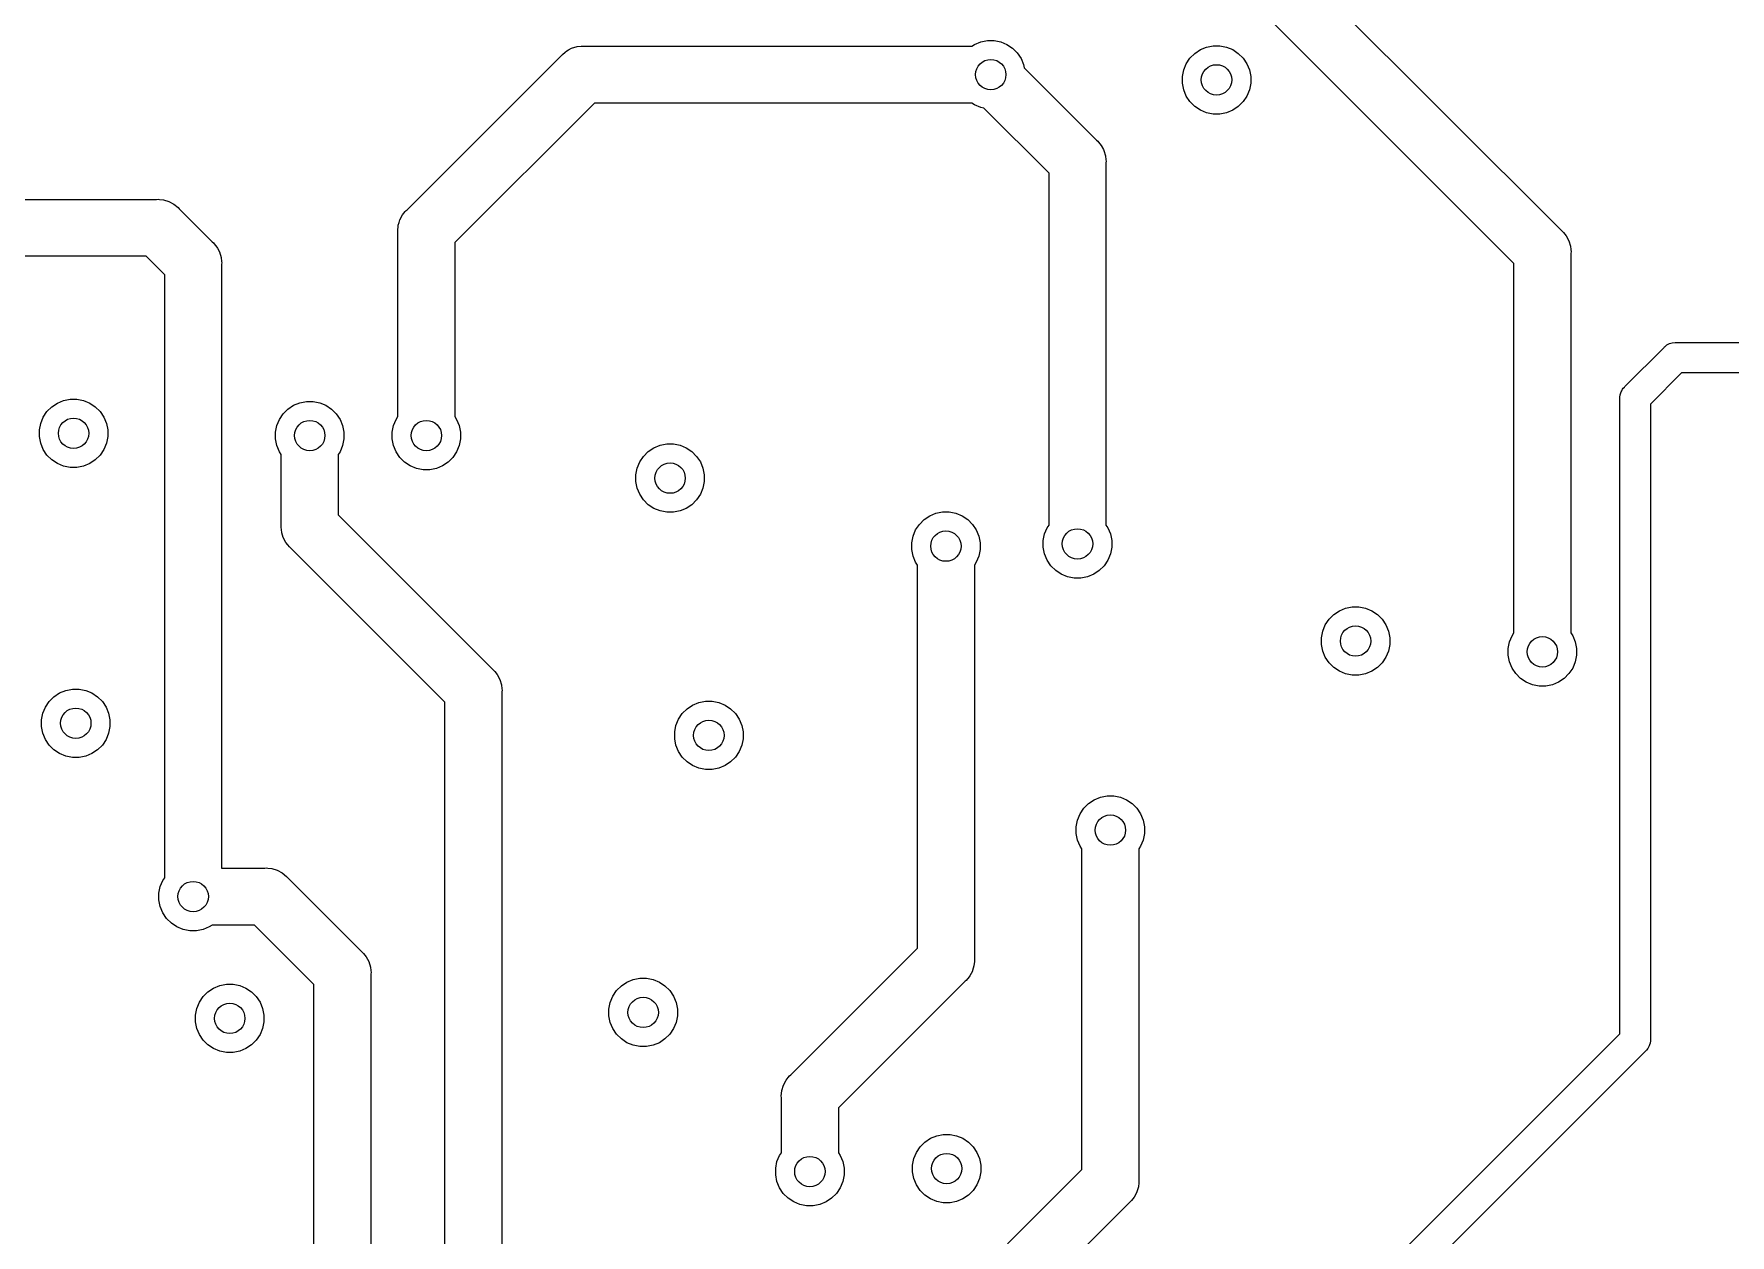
# Model space of a CAD drawing. Extents: x 3.58 to 7.49, y -4.48 to -2.36.
# Drawn here: x 5.611 to 6.504, y -3.469 to -2.836 of the extents above; entities that cross this region are included whole.
import ezdxf

# ---------------------------------------------------------------- set-up
doc = ezdxf.new("R2010")
doc.units = 0
doc.header["$MEASUREMENT"] = 0
doc.layers.add('BLACK', color=7, linetype='CONTINUOUS')

msp = doc.modelspace()

# ---------------------------------------------------------------- linework, layer by layer
at = {"layer": 'BLACK', "linetype": 'CONTINUOUS'}
for p, q in [((6.16664, -2.69149), (6.41517, -2.94002)), ((6.39009, -2.95736), (6.1493, -2.71657)), ((6.10604, -2.84192), (6.10932, -2.84057)), ((6.10932, -2.84057), (6.11279, -2.83987)), ((6.11279, -2.83987), (6.11634, -2.83987)), ((6.11634, -2.83987), (6.11982, -2.84057)), ((6.11982, -2.84057), (6.12309, -2.84192)), ((5.80724, -2.92903), (5.88848, -2.84779)), ((5.88848, -2.84779), (5.88895, -2.84722)), ((5.88895, -2.84722), (5.89042, -2.84601)), ((5.89042, -2.84601), (5.89123, -2.84534)), ((5.89123, -2.84534), (5.89214, -2.84486)), ((5.89214, -2.84486), (5.89384, -2.84395)), ((5.89384, -2.84395), (5.89667, -2.84309)), ((5.89667, -2.84309), (5.89887, -2.84287)), ((5.89887, -2.84287), (5.89961, -2.8428)), ((5.89887, -2.84287), (5.89887, -2.84287)), ((5.89961, -2.8428), (5.90034, -2.84287)), ((5.90034, -2.84287), (6.10462, -2.84287)), ((6.10462, -2.84287), (6.10604, -2.84192)), ((6.12309, -2.84192), (6.12604, -2.84389)), ((6.12604, -2.84389), (6.12855, -2.8464)), ((6.12855, -2.8464), (6.13052, -2.84935)), ((6.13052, -2.84935), (6.13188, -2.85262)), ((6.21751, -2.8521), (6.21948, -2.84916)), ((6.21948, -2.84916), (6.22199, -2.84665)), ((6.22199, -2.84665), (6.22494, -2.84468)), ((6.22494, -2.84468), (6.22821, -2.84332)), ((6.22821, -2.84332), (6.23169, -2.84263)), ((6.23169, -2.84263), (6.23524, -2.84263)), ((6.23524, -2.84263), (6.23871, -2.84332)), ((6.23871, -2.84332), (6.24199, -2.84468)), ((6.24199, -2.84468), (6.24494, -2.84665)), ((6.24494, -2.84665), (6.24745, -2.84916)), ((6.24745, -2.84916), (6.24942, -2.8521)), ((6.13188, -2.85262), (6.13221, -2.8543)), ((6.13221, -2.8543), (6.17032, -2.89242)), ((6.21546, -2.85886), (6.21616, -2.85538)), ((6.21616, -2.85538), (6.21751, -2.8521)), ((6.24942, -2.8521), (6.25077, -2.85538)), ((6.25077, -2.85538), (6.25146, -2.85886)), ((6.21546, -2.8624), (6.21546, -2.85886)), ((6.21616, -2.86588), (6.21546, -2.8624)), ((6.21751, -2.86916), (6.21616, -2.86588)), ((6.25077, -2.86588), (6.24942, -2.86916)), ((6.25146, -2.8624), (6.25077, -2.86588)), ((6.25146, -2.85886), (6.25146, -2.8624)), ((5.90582, -2.87287), (5.83232, -2.94637)), ((6.10462, -2.87287), (5.90582, -2.87287)), ((6.10604, -2.87383), (6.10462, -2.87287)), ((6.10932, -2.87518), (6.10604, -2.87383)), ((6.111, -2.87552), (6.10932, -2.87518)), ((6.14524, -2.90976), (6.111, -2.87552)), ((6.21948, -2.8721), (6.21751, -2.86916)), ((6.22199, -2.87461), (6.21948, -2.8721)), ((6.22494, -2.87658), (6.22199, -2.87461)), ((6.24494, -2.87461), (6.24199, -2.87658)), ((6.24745, -2.8721), (6.24494, -2.87461)), ((6.24942, -2.86916), (6.24745, -2.8721)), ((6.22821, -2.87794), (6.22494, -2.87658)), ((6.23169, -2.87863), (6.22821, -2.87794)), ((6.23524, -2.87863), (6.23169, -2.87863)), ((6.23871, -2.87794), (6.23524, -2.87863)), ((6.24199, -2.87658), (6.23871, -2.87794)), ((6.17032, -2.89242), (6.17089, -2.89289)), ((6.17089, -2.89289), (6.17136, -2.89346)), ((6.17136, -2.89346), (6.17277, -2.89517)), ((6.17277, -2.89517), (6.17387, -2.89723)), ((6.17387, -2.89723), (6.17416, -2.89778)), ((6.17416, -2.89778), (6.17502, -2.9006)), ((6.17502, -2.9006), (6.17524, -2.90281)), ((6.17524, -2.90281), (6.17531, -2.90354)), ((6.14524, -3.09517), (6.14524, -2.90976)), ((6.17531, -2.90354), (6.17524, -2.90428)), ((6.17524, -2.90428), (6.17524, -3.09517)), ((5.58593, -2.92358), (5.67525, -2.92358)), ((5.67525, -2.92358), (5.67598, -2.92351)), ((5.67598, -2.92351), (5.67672, -2.92358)), ((5.67672, -2.92358), (5.67672, -2.92358)), ((5.67672, -2.92358), (5.67892, -2.9238)), ((5.67892, -2.9238), (5.68175, -2.92466)), ((5.68175, -2.92466), (5.68436, -2.92605)), ((5.68436, -2.92605), (5.68664, -2.92792)), ((5.68664, -2.92792), (5.68711, -2.9285)), ((5.68711, -2.9285), (5.70457, -2.94596)), ((5.8062, -2.93007), (5.80666, -2.9295)), ((5.80666, -2.9295), (5.80724, -2.92903)), ((5.80225, -2.94016), (5.80251, -2.93749)), ((5.80251, -2.93749), (5.80254, -2.93722)), ((5.80254, -2.93722), (5.803, -2.93572)), ((5.803, -2.93572), (5.8034, -2.93439)), ((5.8034, -2.93439), (5.80479, -2.93178)), ((5.80479, -2.93178), (5.8062, -2.93007)), ((5.70457, -2.94596), (5.70515, -2.94643)), ((5.70515, -2.94643), (5.70562, -2.947)), ((5.70562, -2.947), (5.70702, -2.94871)), ((5.80232, -2.94089), (5.80225, -2.94016)), ((5.80232, -3.03808), (5.80232, -2.94089)), ((5.83232, -2.94637), (5.83232, -3.03808)), ((6.41517, -2.94002), (6.41574, -2.94049)), ((6.41574, -2.94049), (6.41621, -2.94106)), ((6.41621, -2.94106), (6.41621, -2.94106)), ((6.41621, -2.94106), (6.41762, -2.94278)), ((6.41762, -2.94278), (6.41762, -2.94278)), ((6.41762, -2.94278), (6.41901, -2.94538)), ((6.41901, -2.94538), (6.41987, -2.94821)), ((5.66977, -2.95358), (5.58593, -2.95358)), ((5.67949, -2.9633), (5.66977, -2.95358)), ((5.70702, -2.94871), (5.70738, -2.94939)), ((5.70738, -2.94939), (5.70841, -2.95132)), ((5.70841, -2.95132), (5.70927, -2.95415)), ((5.70927, -2.95415), (5.70949, -2.95635)), ((5.70949, -2.95635), (5.70949, -2.95635)), ((5.70949, -2.95635), (5.70956, -2.95709)), ((6.41987, -2.94821), (6.42005, -2.95009)), ((6.42005, -2.95009), (6.42016, -2.95115)), ((6.42016, -2.95115), (6.42009, -2.95189)), ((6.42009, -2.95189), (6.42009, -3.15204)), ((5.67949, -3.28099), (5.67949, -2.9633)), ((5.70956, -2.95709), (5.70949, -2.95782)), ((5.70949, -2.95782), (5.70949, -3.27594)), ((6.39009, -3.15204), (6.39009, -2.95736)), ((6.46915, -3.00161), (6.4694, -3.00131)), ((6.4694, -3.00131), (6.46971, -3.00106)), ((6.46971, -3.00106), (6.47062, -3.00031)), ((6.46971, -3.00106), (6.46971, -3.00106)), ((6.47062, -3.00031), (6.47201, -2.99957)), ((6.47201, -2.99957), (6.47352, -2.99911)), ((6.47352, -2.99911), (6.47509, -2.99895)), ((6.47509, -2.99895), (6.47548, -2.99899)), ((6.47548, -2.99899), (7.24056, -2.99899)), ((6.44856, -3.02221), (6.46915, -3.00161)), ((6.4784, -3.01499), (6.46194, -3.03146)), ((7.24056, -3.01499), (6.4784, -3.01499)), ((6.4459, -3.02814), (6.44594, -3.02775)), ((6.44594, -3.02853), (6.4459, -3.02814)), ((6.44594, -3.02775), (6.44605, -3.02657)), ((6.44594, -3.02775), (6.44594, -3.02775)), ((6.44605, -3.02657), (6.44651, -3.02507)), ((6.44651, -3.02507), (6.44686, -3.02442)), ((6.44686, -3.02442), (6.44725, -3.02368)), ((6.44725, -3.02368), (6.44768, -3.02315)), ((6.44768, -3.02315), (6.44825, -3.02246)), ((6.44825, -3.02246), (6.44856, -3.02221)), ((5.61554, -3.03832), (5.61751, -3.03538)), ((5.61751, -3.03538), (5.62002, -3.03287)), ((5.62002, -3.03287), (5.62297, -3.0309)), ((5.62297, -3.0309), (5.62625, -3.02954)), ((5.62625, -3.02954), (5.62972, -3.02885)), ((5.62972, -3.02885), (5.63327, -3.02885)), ((5.63327, -3.02885), (5.63675, -3.02954)), ((5.63675, -3.02954), (5.64002, -3.0309)), ((5.64002, -3.0309), (5.64297, -3.03287)), ((5.64297, -3.03287), (5.64548, -3.03538)), ((5.64548, -3.03538), (5.64745, -3.03832)), ((5.73995, -3.03951), (5.74192, -3.03656)), ((5.74192, -3.03656), (5.74443, -3.03405)), ((5.74443, -3.03405), (5.74738, -3.03208)), ((5.74738, -3.03208), (5.75066, -3.03072)), ((5.75066, -3.03072), (5.75413, -3.03003)), ((5.75413, -3.03003), (5.75768, -3.03003)), ((5.75768, -3.03003), (5.76116, -3.03072)), ((5.76116, -3.03072), (5.76443, -3.03208)), ((5.76443, -3.03208), (5.76738, -3.03405)), ((5.76738, -3.03405), (5.76989, -3.03656)), ((5.76989, -3.03656), (5.77186, -3.03951)), ((6.44594, -3.36322), (6.44594, -3.02853)), ((6.46194, -3.03146), (6.46194, -3.36614)), ((5.6135, -3.04508), (5.61419, -3.0416)), ((5.6135, -3.04862), (5.6135, -3.04508)), ((5.61419, -3.0416), (5.61554, -3.03832)), ((5.64745, -3.03832), (5.6488, -3.0416)), ((5.6488, -3.0416), (5.6495, -3.04508)), ((5.6495, -3.04508), (5.6495, -3.04862)), ((5.73791, -3.04626), (5.7386, -3.04278)), ((5.7386, -3.04278), (5.73995, -3.03951)), ((5.77186, -3.03951), (5.77321, -3.04278)), ((5.77321, -3.04278), (5.77391, -3.04626)), ((5.79932, -3.04626), (5.80001, -3.04278)), ((5.80001, -3.04278), (5.80137, -3.03951)), ((5.80137, -3.03951), (5.80232, -3.03808)), ((5.83232, -3.03808), (5.83327, -3.03951)), ((5.83327, -3.03951), (5.83463, -3.04278)), ((5.83463, -3.04278), (5.83532, -3.04626)), ((5.61419, -3.0521), (5.6135, -3.04862)), ((5.61554, -3.05538), (5.61419, -3.0521)), ((5.6488, -3.0521), (5.64745, -3.05538)), ((5.6495, -3.04862), (5.6488, -3.0521)), ((5.73791, -3.0498), (5.73791, -3.04626)), ((5.7386, -3.05328), (5.73791, -3.0498)), ((5.73995, -3.05656), (5.7386, -3.05328)), ((5.77321, -3.05328), (5.77186, -3.05656)), ((5.77391, -3.0498), (5.77321, -3.05328)), ((5.77391, -3.04626), (5.77391, -3.0498)), ((5.79932, -3.0498), (5.79932, -3.04626)), ((5.80001, -3.05328), (5.79932, -3.0498)), ((5.80137, -3.05656), (5.80001, -3.05328)), ((5.83463, -3.05328), (5.83327, -3.05656)), ((5.83532, -3.0498), (5.83463, -3.05328)), ((5.83532, -3.04626), (5.83532, -3.0498)), ((5.93419, -3.05649), (5.93714, -3.05452)), ((5.93714, -3.05452), (5.94042, -3.05316)), ((5.94042, -3.05316), (5.9439, -3.05247)), ((5.9439, -3.05247), (5.94744, -3.05247)), ((5.94744, -3.05247), (5.95092, -3.05316)), ((5.95092, -3.05316), (5.9542, -3.05452)), ((5.9542, -3.05452), (5.95714, -3.05649)), ((5.61751, -3.05832), (5.61554, -3.05538)), ((5.62002, -3.06083), (5.61751, -3.05832)), ((5.62297, -3.0628), (5.62002, -3.06083)), ((5.62625, -3.06416), (5.62297, -3.0628)), ((5.64002, -3.0628), (5.63675, -3.06416)), ((5.64297, -3.06083), (5.64002, -3.0628)), ((5.64548, -3.05832), (5.64297, -3.06083)), ((5.64745, -3.05538), (5.64548, -3.05832)), ((5.74091, -3.05798), (5.73995, -3.05656)), ((5.74091, -3.09533), (5.74091, -3.05798)), ((5.77186, -3.05656), (5.77091, -3.05798)), ((5.77091, -3.05798), (5.77091, -3.08985)), ((5.80334, -3.05951), (5.80137, -3.05656)), ((5.80585, -3.06201), (5.80334, -3.05951)), ((5.8088, -3.06398), (5.80585, -3.06201)), ((5.81207, -3.06534), (5.8088, -3.06398)), ((5.82585, -3.06398), (5.82257, -3.06534)), ((5.8288, -3.06201), (5.82585, -3.06398)), ((5.8313, -3.05951), (5.8288, -3.06201)), ((5.83327, -3.05656), (5.8313, -3.05951)), ((5.92836, -3.06522), (5.92972, -3.06195)), ((5.92972, -3.06195), (5.93169, -3.059)), ((5.93169, -3.059), (5.93419, -3.05649)), ((5.95714, -3.05649), (5.95965, -3.059)), ((5.95965, -3.059), (5.96162, -3.06195)), ((5.96162, -3.06195), (5.96298, -3.06522)), ((5.62972, -3.06485), (5.62625, -3.06416)), ((5.63327, -3.06485), (5.62972, -3.06485)), ((5.63675, -3.06416), (5.63327, -3.06485)), ((5.81555, -3.06603), (5.81207, -3.06534)), ((5.8191, -3.06603), (5.81555, -3.06603)), ((5.82257, -3.06534), (5.8191, -3.06603)), ((5.92767, -3.0687), (5.92836, -3.06522)), ((5.92767, -3.07225), (5.92767, -3.0687)), ((5.92836, -3.07572), (5.92767, -3.07225)), ((5.96298, -3.06522), (5.96367, -3.0687)), ((5.96367, -3.07225), (5.96298, -3.07572)), ((5.96367, -3.0687), (5.96367, -3.07225)), ((5.92972, -3.079), (5.92836, -3.07572)), ((5.93169, -3.08195), (5.92972, -3.079)), ((5.96162, -3.079), (5.95965, -3.08195)), ((5.96298, -3.07572), (5.96162, -3.079)), ((5.77091, -3.08985), (5.85217, -3.17112)), ((5.93419, -3.08445), (5.93169, -3.08195)), ((5.93714, -3.08642), (5.93419, -3.08445)), ((5.94042, -3.08778), (5.93714, -3.08642)), ((5.9439, -3.08847), (5.94042, -3.08778)), ((5.94744, -3.08847), (5.9439, -3.08847)), ((5.95092, -3.08778), (5.94744, -3.08847)), ((5.9542, -3.08642), (5.95092, -3.08778)), ((5.95714, -3.08445), (5.9542, -3.08642)), ((5.95965, -3.08195), (5.95714, -3.08445)), ((6.07947, -3.09232), (6.08242, -3.09035)), ((6.08242, -3.09035), (6.08569, -3.08899)), ((6.08569, -3.08899), (6.08917, -3.0883)), ((6.08917, -3.0883), (6.09272, -3.0883)), ((6.09272, -3.0883), (6.0962, -3.08899)), ((6.0962, -3.08899), (6.09947, -3.09035)), ((6.09947, -3.09035), (6.10242, -3.09232)), ((5.74083, -3.09606), (5.74091, -3.09533)), ((5.74102, -3.09793), (5.74083, -3.09606)), ((5.74112, -3.099), (5.74102, -3.09793)), ((5.74121, -3.0993), (5.74112, -3.099)), ((5.74198, -3.10183), (5.74121, -3.0993)), ((6.07364, -3.10105), (6.07499, -3.09777)), ((6.07499, -3.09777), (6.07696, -3.09482)), ((6.07696, -3.09482), (6.07947, -3.09232)), ((6.10242, -3.09232), (6.10493, -3.09482)), ((6.10493, -3.09482), (6.1069, -3.09777)), ((6.1069, -3.09777), (6.10825, -3.10105)), ((6.14293, -3.09987), (6.14428, -3.09659)), ((6.14428, -3.09659), (6.14524, -3.09517)), ((6.17524, -3.09517), (6.17619, -3.09659)), ((6.17619, -3.09659), (6.17754, -3.09987)), ((5.74337, -3.10444), (5.74198, -3.10183)), ((5.74434, -3.10561), (5.74337, -3.10444)), ((5.74525, -3.10672), (5.74434, -3.10561)), ((5.74582, -3.10719), (5.74525, -3.10672)), ((5.82709, -3.18846), (5.74582, -3.10719)), ((6.07294, -3.10453), (6.07364, -3.10105)), ((6.07294, -3.10807), (6.07294, -3.10453)), ((6.07364, -3.11155), (6.07294, -3.10807)), ((6.10825, -3.10105), (6.10894, -3.10453)), ((6.10894, -3.10807), (6.10825, -3.11155)), ((6.10894, -3.10453), (6.10894, -3.10807)), ((6.14224, -3.10335), (6.14293, -3.09987)), ((6.14224, -3.10689), (6.14224, -3.10335)), ((6.14293, -3.11037), (6.14224, -3.10689)), ((6.17754, -3.09987), (6.17824, -3.10335)), ((6.17824, -3.10689), (6.17754, -3.11037)), ((6.17824, -3.10335), (6.17824, -3.10689)), ((6.07499, -3.11483), (6.07364, -3.11155)), ((6.07594, -3.11625), (6.07499, -3.11483)), ((6.07594, -3.3182), (6.07594, -3.11625)), ((6.1069, -3.11483), (6.10594, -3.11625)), ((6.10594, -3.11625), (6.10594, -3.32367)), ((6.10825, -3.11155), (6.1069, -3.11483)), ((6.14428, -3.11364), (6.14293, -3.11037)), ((6.14625, -3.11659), (6.14428, -3.11364)), ((6.14876, -3.1191), (6.14625, -3.11659)), ((6.17422, -3.11659), (6.17171, -3.1191)), ((6.17619, -3.11364), (6.17422, -3.11659)), ((6.17754, -3.11037), (6.17619, -3.11364)), ((6.15171, -3.12107), (6.14876, -3.1191)), ((6.15499, -3.12243), (6.15171, -3.12107)), ((6.15846, -3.12312), (6.15499, -3.12243)), ((6.16201, -3.12312), (6.15846, -3.12312)), ((6.16549, -3.12243), (6.16201, -3.12312)), ((6.16876, -3.12107), (6.16549, -3.12243)), ((6.17171, -3.1191), (6.16876, -3.12107)), ((6.29271, -3.14482), (6.29522, -3.14232)), ((6.29522, -3.14232), (6.29817, -3.14035)), ((6.29817, -3.14035), (6.30144, -3.13899)), ((6.30144, -3.13899), (6.30492, -3.1383)), ((6.30492, -3.1383), (6.30847, -3.1383)), ((6.30847, -3.1383), (6.31194, -3.13899)), ((6.31194, -3.13899), (6.31522, -3.14035)), ((6.31522, -3.14035), (6.31817, -3.14232)), ((6.31817, -3.14232), (6.32067, -3.14482)), ((6.28869, -3.15453), (6.28938, -3.15105)), ((6.28938, -3.15105), (6.29074, -3.14777)), ((6.29074, -3.14777), (6.29271, -3.14482)), ((6.32067, -3.14482), (6.32264, -3.14777)), ((6.32264, -3.14777), (6.324, -3.15105)), ((6.324, -3.15105), (6.32469, -3.15453)), ((6.38914, -3.15347), (6.39009, -3.15204)), ((6.42009, -3.15204), (6.42104, -3.15347)), ((6.28869, -3.15807), (6.28869, -3.15453)), ((6.28938, -3.16155), (6.28869, -3.15807)), ((6.29074, -3.16483), (6.28938, -3.16155)), ((6.324, -3.16155), (6.32264, -3.16483)), ((6.32469, -3.15807), (6.324, -3.16155)), ((6.32469, -3.15453), (6.32469, -3.15807)), ((6.38709, -3.16022), (6.38778, -3.15674)), ((6.38709, -3.16377), (6.38709, -3.16022)), ((6.38778, -3.15674), (6.38914, -3.15347)), ((6.42104, -3.15347), (6.42239, -3.15674)), ((6.42239, -3.15674), (6.42309, -3.16022)), ((6.42309, -3.16022), (6.42309, -3.16377)), ((5.85217, -3.17112), (5.85274, -3.17159)), ((6.29271, -3.16777), (6.29074, -3.16483)), ((6.29522, -3.17028), (6.29271, -3.16777)), ((6.29817, -3.17225), (6.29522, -3.17028)), ((6.31817, -3.17028), (6.31522, -3.17225)), ((6.32067, -3.16777), (6.31817, -3.17028)), ((6.32264, -3.16483), (6.32067, -3.16777)), ((6.38778, -3.16724), (6.38709, -3.16377)), ((6.38914, -3.17052), (6.38778, -3.16724)), ((6.39111, -3.17347), (6.38914, -3.17052)), ((6.42104, -3.17052), (6.41907, -3.17347)), ((6.42239, -3.16724), (6.42104, -3.17052)), ((6.42309, -3.16377), (6.42239, -3.16724)), ((5.85274, -3.17159), (5.85334, -3.17231)), ((5.85334, -3.17231), (5.85462, -3.17387)), ((5.85462, -3.17387), (5.85462, -3.17387)), ((5.85462, -3.17387), (5.85601, -3.17648)), ((5.85601, -3.17648), (5.85687, -3.1793)), ((5.85687, -3.1793), (5.85709, -3.18151)), ((6.30144, -3.17361), (6.29817, -3.17225)), ((6.30492, -3.1743), (6.30144, -3.17361)), ((6.30847, -3.1743), (6.30492, -3.1743)), ((6.31194, -3.17361), (6.30847, -3.1743)), ((6.31522, -3.17225), (6.31194, -3.17361)), ((6.39361, -3.17597), (6.39111, -3.17347)), ((6.39656, -3.17794), (6.39361, -3.17597)), ((6.39984, -3.1793), (6.39656, -3.17794)), ((6.40331, -3.17999), (6.39984, -3.1793)), ((6.40686, -3.17999), (6.40331, -3.17999)), ((6.41034, -3.1793), (6.40686, -3.17999)), ((6.41361, -3.17794), (6.41034, -3.1793)), ((6.41656, -3.17597), (6.41361, -3.17794)), ((6.41907, -3.17347), (6.41656, -3.17597)), ((5.61673, -3.19108), (5.6187, -3.18813)), ((5.6187, -3.18813), (5.6212, -3.18562)), ((5.6212, -3.18562), (5.62415, -3.18365)), ((5.62415, -3.18365), (5.62743, -3.1823)), ((5.62743, -3.1823), (5.6309, -3.18161)), ((5.6309, -3.18161), (5.63445, -3.18161)), ((5.63445, -3.18161), (5.63793, -3.1823)), ((5.63793, -3.1823), (5.6412, -3.18365)), ((5.6412, -3.18365), (5.64415, -3.18562)), ((5.64415, -3.18562), (5.64666, -3.18813)), ((5.64666, -3.18813), (5.64863, -3.19108)), ((5.82709, -3.72718), (5.82709, -3.18846)), ((5.85709, -3.18151), (5.85709, -3.18151)), ((5.85709, -3.18151), (5.85716, -3.18224)), ((5.85716, -3.18224), (5.85709, -3.18298)), ((5.85709, -3.18298), (5.85709, -3.7217)), ((5.95756, -3.19004), (5.96084, -3.18868)), ((5.96084, -3.18868), (5.96431, -3.18799)), ((5.96431, -3.18799), (5.96786, -3.18799)), ((5.96786, -3.18799), (5.97134, -3.18868)), ((5.97134, -3.18868), (5.97461, -3.19004)), ((5.61468, -3.19783), (5.61537, -3.19436)), ((5.61468, -3.20138), (5.61468, -3.19783)), ((5.61537, -3.19436), (5.61673, -3.19108)), ((5.64863, -3.19108), (5.64999, -3.19436)), ((5.64999, -3.19436), (5.65068, -3.19783)), ((5.65068, -3.19783), (5.65068, -3.20138)), ((5.94878, -3.20074), (5.95014, -3.19747)), ((5.95014, -3.19747), (5.95211, -3.19452)), ((5.95211, -3.19452), (5.95461, -3.19201)), ((5.95461, -3.19201), (5.95756, -3.19004)), ((5.97461, -3.19004), (5.97756, -3.19201)), ((5.97756, -3.19201), (5.98007, -3.19452)), ((5.98007, -3.19452), (5.98204, -3.19747)), ((5.98204, -3.19747), (5.98339, -3.20074)), ((5.61537, -3.20486), (5.61468, -3.20138)), ((5.61673, -3.20813), (5.61537, -3.20486)), ((5.64999, -3.20486), (5.64863, -3.20813)), ((5.65068, -3.20138), (5.64999, -3.20486)), ((5.94809, -3.20422), (5.94878, -3.20074)), ((5.94809, -3.20776), (5.94809, -3.20422)), ((5.98339, -3.20074), (5.98409, -3.20422)), ((5.98409, -3.20422), (5.98409, -3.20776)), ((5.6187, -3.21108), (5.61673, -3.20813)), ((5.6212, -3.21359), (5.6187, -3.21108)), ((5.62415, -3.21556), (5.6212, -3.21359)), ((5.62743, -3.21691), (5.62415, -3.21556)), ((5.6412, -3.21556), (5.63793, -3.21691)), ((5.64415, -3.21359), (5.6412, -3.21556)), ((5.64666, -3.21108), (5.64415, -3.21359)), ((5.64863, -3.20813), (5.64666, -3.21108)), ((5.94878, -3.21124), (5.94809, -3.20776)), ((5.95014, -3.21452), (5.94878, -3.21124)), ((5.95211, -3.21747), (5.95014, -3.21452)), ((5.98204, -3.21452), (5.98007, -3.21747)), ((5.98339, -3.21124), (5.98204, -3.21452)), ((5.98409, -3.20776), (5.98339, -3.21124)), ((5.6309, -3.21761), (5.62743, -3.21691)), ((5.63445, -3.21761), (5.6309, -3.21761)), ((5.63793, -3.21691), (5.63445, -3.21761)), ((5.95461, -3.21997), (5.95211, -3.21747)), ((5.95756, -3.22194), (5.95461, -3.21997)), ((5.96084, -3.2233), (5.95756, -3.22194)), ((5.96431, -3.22399), (5.96084, -3.2233)), ((5.96786, -3.22399), (5.96431, -3.22399)), ((5.97134, -3.2233), (5.96786, -3.22399)), ((5.97461, -3.22194), (5.97134, -3.2233)), ((5.97756, -3.21997), (5.97461, -3.22194)), ((5.98007, -3.21747), (5.97756, -3.21997)), ((6.16358, -3.24443), (6.16608, -3.24192)), ((6.16608, -3.24192), (6.16903, -3.23995)), ((6.16903, -3.23995), (6.17231, -3.2386)), ((6.17231, -3.2386), (6.17579, -3.23791)), ((6.17579, -3.23791), (6.17933, -3.23791)), ((6.17933, -3.23791), (6.18281, -3.2386)), ((6.18281, -3.2386), (6.18609, -3.23995)), ((6.18609, -3.23995), (6.18903, -3.24192)), ((6.18903, -3.24192), (6.19154, -3.24443)), ((6.15956, -3.25413), (6.16025, -3.25066)), ((6.16025, -3.25066), (6.16161, -3.24738)), ((6.16161, -3.24738), (6.16358, -3.24443)), ((6.19154, -3.24443), (6.19351, -3.24738)), ((6.19351, -3.24738), (6.19487, -3.25066)), ((6.19487, -3.25066), (6.19556, -3.25413)), ((6.15956, -3.25768), (6.15956, -3.25413)), ((6.16025, -3.26116), (6.15956, -3.25768)), ((6.19556, -3.25768), (6.19487, -3.26116)), ((6.19556, -3.25413), (6.19556, -3.25768)), ((6.16161, -3.26443), (6.16025, -3.26116)), ((6.16256, -3.26586), (6.16161, -3.26443)), ((6.16256, -3.43473), (6.16256, -3.26586)), ((6.19351, -3.26443), (6.19256, -3.26586)), ((6.19256, -3.26586), (6.19256, -3.44021)), ((6.19487, -3.26116), (6.19351, -3.26443)), ((5.70949, -3.27594), (5.7323, -3.27594)), ((5.7323, -3.27594), (5.73304, -3.27587)), ((5.73304, -3.27587), (5.73378, -3.27594)), ((5.73378, -3.27594), (5.73378, -3.27594)), ((5.73378, -3.27594), (5.73598, -3.27616)), ((5.73598, -3.27616), (5.73881, -3.27702)), ((5.73881, -3.27702), (5.74141, -3.27841)), ((5.74141, -3.27841), (5.7437, -3.28029)), ((5.67649, -3.28917), (5.67718, -3.28569)), ((5.67718, -3.28569), (5.67854, -3.28242)), ((5.67854, -3.28242), (5.67949, -3.28099)), ((5.7437, -3.28029), (5.74417, -3.28086)), ((5.74417, -3.28086), (5.78317, -3.31986)), ((5.67649, -3.29272), (5.67649, -3.28917)), ((5.67718, -3.2962), (5.67649, -3.29272)), ((5.67854, -3.29947), (5.67718, -3.2962)), ((5.68051, -3.30242), (5.67854, -3.29947)), ((5.68301, -3.30493), (5.68051, -3.30242)), ((5.68596, -3.3069), (5.68301, -3.30493)), ((5.68924, -3.30825), (5.68596, -3.3069)), ((5.69272, -3.30894), (5.68924, -3.30825)), ((5.69626, -3.30894), (5.69272, -3.30894)), ((5.69974, -3.30825), (5.69626, -3.30894)), ((5.70301, -3.3069), (5.69974, -3.30825)), ((5.70444, -3.30594), (5.70301, -3.3069)), ((5.72683, -3.30594), (5.70444, -3.30594)), ((5.75809, -3.33721), (5.72683, -3.30594)), ((5.78317, -3.31986), (5.78374, -3.32033)), ((5.78374, -3.32033), (5.78421, -3.32091)), ((5.78421, -3.32091), (5.78562, -3.32262)), ((5.78562, -3.32262), (5.78562, -3.32262)), ((5.78562, -3.32262), (5.78701, -3.32522)), ((6.00921, -3.38494), (6.07594, -3.3182)), ((5.78701, -3.32522), (5.78787, -3.32805)), ((5.78787, -3.32805), (5.78806, -3.32995)), ((5.78806, -3.32995), (5.78816, -3.33099)), ((5.78816, -3.33099), (5.78809, -3.33173)), ((5.78809, -3.33173), (5.78809, -3.49389)), ((6.10487, -3.33018), (6.10348, -3.33278)), ((6.10494, -3.32995), (6.10487, -3.33018)), ((6.10573, -3.32735), (6.10494, -3.32995)), ((6.10594, -3.32515), (6.10573, -3.32735)), ((6.10594, -3.32367), (6.10602, -3.32441)), ((6.10602, -3.32441), (6.10594, -3.32515)), ((6.10594, -3.32515), (6.10594, -3.32515)), ((5.70231, -3.34114), (5.70525, -3.33917)), ((5.70525, -3.33917), (5.70853, -3.33781)), ((5.70853, -3.33781), (5.71201, -3.33712)), ((5.71201, -3.33712), (5.71555, -3.33712)), ((5.71555, -3.33712), (5.71903, -3.33781)), ((5.71903, -3.33781), (5.72231, -3.33917)), ((5.72231, -3.33917), (5.72525, -3.34114)), ((5.75809, -3.48842), (5.75809, -3.33721)), ((5.91554, -3.34344), (5.91751, -3.34049)), ((5.91751, -3.34049), (5.92002, -3.33799)), ((5.92002, -3.33799), (5.92297, -3.33602)), ((5.92297, -3.33602), (5.92625, -3.33466)), ((5.92625, -3.33466), (5.92972, -3.33397)), ((5.92972, -3.33397), (5.93327, -3.33397)), ((5.93327, -3.33397), (5.93675, -3.33466)), ((5.93675, -3.33466), (5.94002, -3.33602)), ((5.94002, -3.33602), (5.94297, -3.33799)), ((5.94297, -3.33799), (5.94548, -3.34049)), ((5.94548, -3.34049), (5.94745, -3.34344)), ((6.10103, -3.33554), (6.03429, -3.40228)), ((6.1016, -3.33507), (6.10103, -3.33554)), ((6.10312, -3.33322), (6.1016, -3.33507)), ((6.10348, -3.33278), (6.10312, -3.33322)), ((5.69578, -3.35335), (5.69647, -3.34987)), ((5.69647, -3.34987), (5.69783, -3.34659)), ((5.69783, -3.34659), (5.6998, -3.34364)), ((5.6998, -3.34364), (5.70231, -3.34114)), ((5.72525, -3.34114), (5.72776, -3.34364)), ((5.72776, -3.34364), (5.72973, -3.34659)), ((5.72973, -3.34659), (5.73109, -3.34987)), ((5.73109, -3.34987), (5.73178, -3.35335)), ((5.9135, -3.3502), (5.91419, -3.34672)), ((5.91419, -3.34672), (5.91554, -3.34344)), ((5.94745, -3.34344), (5.9488, -3.34672)), ((5.9488, -3.34672), (5.9495, -3.3502)), ((5.69578, -3.35689), (5.69578, -3.35335)), ((5.69647, -3.36037), (5.69578, -3.35689)), ((5.73178, -3.35689), (5.73109, -3.36037)), ((5.73178, -3.35335), (5.73178, -3.35689)), ((5.9135, -3.35374), (5.9135, -3.3502)), ((5.91419, -3.35722), (5.9135, -3.35374)), ((5.91554, -3.36049), (5.91419, -3.35722)), ((5.9488, -3.35722), (5.94745, -3.36049)), ((5.9495, -3.35374), (5.9488, -3.35722)), ((5.9495, -3.3502), (5.9495, -3.35374)), ((5.69783, -3.36364), (5.69647, -3.36037)), ((5.6998, -3.36659), (5.69783, -3.36364)), ((5.70231, -3.3691), (5.6998, -3.36659)), ((5.72776, -3.36659), (5.72525, -3.3691)), ((5.72973, -3.36364), (5.72776, -3.36659)), ((5.73109, -3.36037), (5.72973, -3.36364)), ((5.91751, -3.36344), (5.91554, -3.36049)), ((5.92002, -3.36595), (5.91751, -3.36344)), ((5.92297, -3.36792), (5.92002, -3.36595)), ((5.94297, -3.36595), (5.94002, -3.36792)), ((5.94548, -3.36344), (5.94297, -3.36595)), ((5.94745, -3.36049), (5.94548, -3.36344)), ((6.1644, -3.64476), (6.44594, -3.36322)), ((6.46194, -3.36693), (6.46182, -3.3681)), ((6.46194, -3.36614), (6.46198, -3.36654)), ((6.46198, -3.36654), (6.46194, -3.36693)), ((6.46194, -3.36693), (6.46194, -3.36693)), ((5.70525, -3.37107), (5.70231, -3.3691)), ((5.70853, -3.37243), (5.70525, -3.37107)), ((5.71201, -3.37312), (5.70853, -3.37243)), ((5.71555, -3.37312), (5.71201, -3.37312)), ((5.71903, -3.37243), (5.71555, -3.37312)), ((5.72231, -3.37107), (5.71903, -3.37243)), ((5.72525, -3.3691), (5.72231, -3.37107)), ((5.92625, -3.36928), (5.92297, -3.36792)), ((5.92972, -3.36997), (5.92625, -3.36928)), ((5.93327, -3.36997), (5.92972, -3.36997)), ((5.93675, -3.36928), (5.93327, -3.36997)), ((5.94002, -3.36792), (5.93675, -3.36928)), ((6.45932, -3.37247), (6.17365, -3.65813)), ((6.45962, -3.37222), (6.45932, -3.37247)), ((6.45987, -3.37191), (6.45962, -3.37222)), ((6.46062, -3.371), (6.45987, -3.37191)), ((6.45987, -3.37191), (6.45987, -3.37191)), ((6.46136, -3.36961), (6.46062, -3.371)), ((6.46152, -3.3691), (6.46136, -3.36961)), ((6.46182, -3.3681), (6.46152, -3.3691)), ((6.00791, -3.38628), (6.00863, -3.38541)), ((6.00863, -3.38541), (6.00921, -3.38494)), ((6.00422, -3.39606), (6.00451, -3.39312)), ((6.00451, -3.39312), (6.00537, -3.3903)), ((6.00537, -3.3903), (6.00676, -3.38769)), ((6.00676, -3.38769), (6.00791, -3.38628)), ((6.00429, -3.3968), (6.00422, -3.39606)), ((6.00429, -3.42588), (6.00429, -3.3968)), ((6.03429, -3.40228), (6.03429, -3.42588)), ((6.07736, -3.42278), (6.07986, -3.42027)), ((6.07986, -3.42027), (6.08281, -3.4183)), ((6.08281, -3.4183), (6.08609, -3.41694)), ((6.08609, -3.41694), (6.08957, -3.41625)), ((6.08957, -3.41625), (6.09311, -3.41625)), ((6.09311, -3.41625), (6.09659, -3.41694)), ((6.09659, -3.41694), (6.09986, -3.4183)), ((6.09986, -3.4183), (6.10281, -3.42027)), ((6.10281, -3.42027), (6.10532, -3.42278)), ((6.00198, -3.43058), (6.00334, -3.4273)), ((6.00334, -3.4273), (6.00429, -3.42588)), ((6.03429, -3.42588), (6.03524, -3.4273)), ((6.03524, -3.4273), (6.0366, -3.43058)), ((6.07334, -3.43248), (6.07403, -3.429)), ((6.07403, -3.429), (6.07539, -3.42573)), ((6.07539, -3.42573), (6.07736, -3.42278)), ((6.10532, -3.42278), (6.10729, -3.42573)), ((6.10729, -3.42573), (6.10865, -3.429)), ((6.10865, -3.429), (6.10934, -3.43248)), ((6.00129, -3.43405), (6.00198, -3.43058)), ((6.00129, -3.4376), (6.00129, -3.43405)), ((6.00198, -3.44108), (6.00129, -3.4376)), ((6.0366, -3.43058), (6.03729, -3.43405)), ((6.03729, -3.4376), (6.0366, -3.44108)), ((6.03729, -3.43405), (6.03729, -3.4376)), ((6.07334, -3.43602), (6.07334, -3.43248)), ((6.07403, -3.4395), (6.07334, -3.43602)), ((6.10934, -3.43602), (6.10865, -3.4395)), ((6.10934, -3.43248), (6.10934, -3.43602)), ((6.12331, -3.47398), (6.16256, -3.43473)), ((6.00334, -3.44435), (6.00198, -3.44108)), ((6.00531, -3.4473), (6.00334, -3.44435)), ((6.00782, -3.44981), (6.00531, -3.4473)), ((6.03327, -3.4473), (6.03077, -3.44981)), ((6.03524, -3.44435), (6.03327, -3.4473)), ((6.0366, -3.44108), (6.03524, -3.44435)), ((6.07539, -3.44278), (6.07403, -3.4395)), ((6.07736, -3.44573), (6.07539, -3.44278)), ((6.07986, -3.44823), (6.07736, -3.44573)), ((6.10532, -3.44573), (6.10281, -3.44823)), ((6.10729, -3.44278), (6.10532, -3.44573)), ((6.10865, -3.4395), (6.10729, -3.44278)), ((6.19148, -3.44671), (6.19009, -3.44932)), ((6.19155, -3.44648), (6.19148, -3.44671)), ((6.19234, -3.44389), (6.19155, -3.44648)), ((6.19256, -3.44168), (6.19234, -3.44389)), ((6.19256, -3.44021), (6.19263, -3.44094)), ((6.19263, -3.44094), (6.19256, -3.44168)), ((6.19256, -3.44168), (6.19256, -3.44168)), ((6.01077, -3.45178), (6.00782, -3.44981)), ((6.01404, -3.45314), (6.01077, -3.45178)), ((6.01752, -3.45383), (6.01404, -3.45314)), ((6.02106, -3.45383), (6.01752, -3.45383)), ((6.02454, -3.45314), (6.02106, -3.45383)), ((6.02782, -3.45178), (6.02454, -3.45314)), ((6.03077, -3.44981), (6.02782, -3.45178)), ((6.08281, -3.4502), (6.07986, -3.44823)), ((6.08609, -3.45156), (6.08281, -3.4502)), ((6.08957, -3.45225), (6.08609, -3.45156)), ((6.09311, -3.45225), (6.08957, -3.45225)), ((6.09659, -3.45156), (6.09311, -3.45225)), ((6.09986, -3.4502), (6.09659, -3.45156)), ((6.10281, -3.44823), (6.09986, -3.4502)), ((6.18764, -3.45207), (6.14066, -3.49906)), ((6.18822, -3.4516), (6.18764, -3.45207)), ((6.18869, -3.45103), (6.18822, -3.4516)), ((6.19009, -3.44932), (6.18869, -3.45103)), ((6.18869, -3.45103), (6.18869, -3.45103))]:
    msp.add_line(p, q, dxfattribs=at)
at = {"layer": 'BLACK'}
for centre in [(6.11457, -2.85787), (6.23346, -2.86063), (5.6315, -3.04685), (5.75591, -3.04803), (5.81732, -3.04803), (5.94567, -3.07047), (6.09094, -3.1063), (6.16024, -3.10512), (6.30669, -3.1563), (6.40509, -3.16199), (5.63268, -3.19961), (5.96609, -3.20599), (6.17756, -3.25591), (5.69449, -3.29094), (5.71378, -3.35512), (5.9315, -3.35197), (6.01929, -3.43583), (6.09134, -3.43425)]:
    msp.add_circle(centre, 0.008, dxfattribs=at)

doc.saveas('drawing.dxf')
